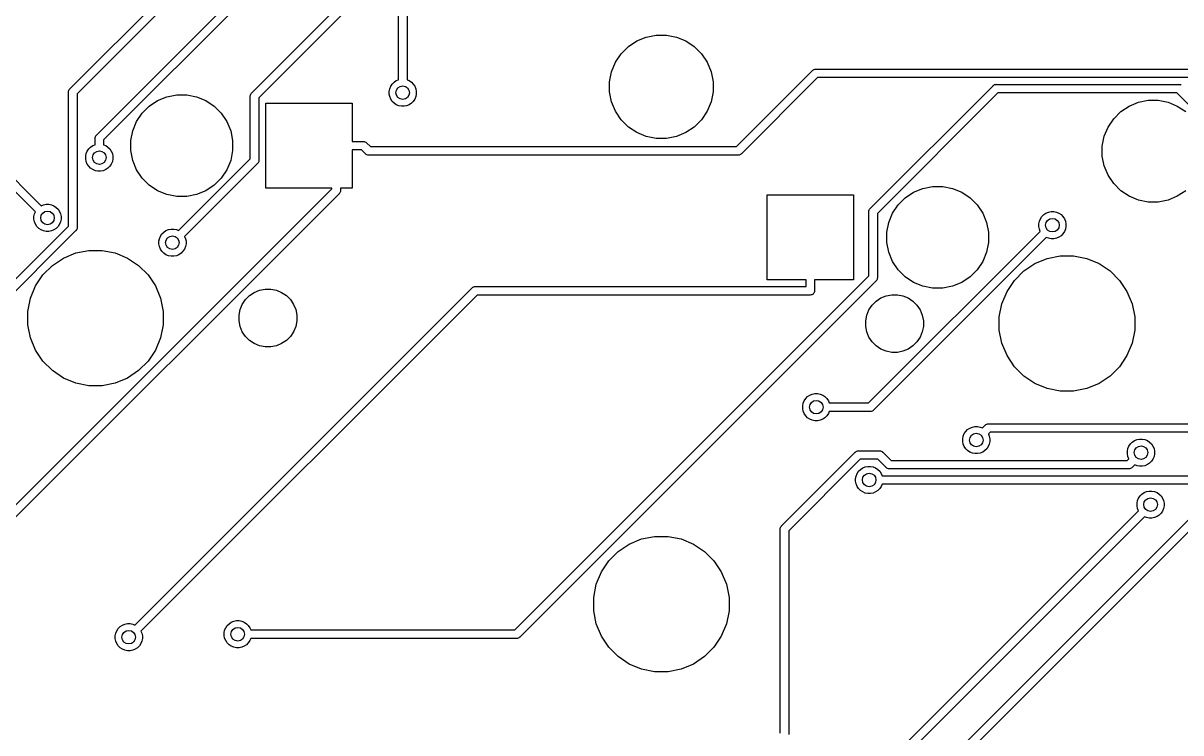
# Model space of a CAD drawing. Extents: x 1.2 to 14.9, y -4.9 to -0.3.
# Drawn here: x 10.506 to 11.849, y -1.964 to -1.141 of the extents above; entities that cross this region are included whole.
import ezdxf

# ---------------------------------------------------------------- set-up
doc = ezdxf.new("R2010")
doc.units = 0
doc.header["$MEASUREMENT"] = 0
doc.layers.add('BLACK', color=7, linetype='CONTINUOUS')

msp = doc.modelspace()

# ---------------------------------------------------------------- linework, layer by layer
at = {"layer": 'BLACK', "linetype": 'CONTINUOUS'}
for p, q in [((10.5604, -1.21736), (11.0374, -0.74032)), ((11.0457, -0.746009), (10.5686, -1.22305)), ((10.5912, -1.27093), (11.0838, -0.778262)), ((11.0895, -0.786492), (10.5994, -1.27662)), ((10.7712, -1.22196), (11.1575, -0.835648)), ((11.1632, -0.843878), (10.7794, -1.22764)), ((10.1896, -1.01531), (10.5272, -1.35295)), ((10.5203, -1.35991), (10.1839, -1.02354)), ((10.9414, -1.20679), (10.9414, -1.12547)), ((10.9513, -1.12727), (10.9513, -1.20679)), ((11.208, -1.16839), (11.2178, -1.16183)), ((11.2178, -1.16183), (11.2288, -1.15731)), ((11.2288, -1.15731), (11.2404, -1.155)), ((11.2404, -1.155), (11.2522, -1.155)), ((11.2522, -1.155), (11.2638, -1.15731)), ((11.2638, -1.15731), (11.2747, -1.16183)), ((11.2747, -1.16183), (11.2845, -1.16839)), ((11.1931, -1.18658), (11.1997, -1.17675)), ((11.1997, -1.17675), (11.208, -1.16839)), ((11.2845, -1.16839), (11.2929, -1.17675)), ((11.2929, -1.17675), (11.2994, -1.18658)), ((11.1886, -1.1975), (11.1931, -1.18658)), ((11.2994, -1.18658), (11.304, -1.1975)), ((11.4232, -1.19492), (11.4235, -1.19474)), ((11.4235, -1.19474), (11.4244, -1.19446)), ((11.4244, -1.19446), (11.4251, -1.19439)), ((11.4251, -1.19439), (11.4254, -1.19437)), ((11.4251, -1.19439), (11.4251, -1.19439)), ((11.4254, -1.19437), (11.4256, -1.19439)), ((11.4256, -1.19439), (11.9463, -1.19439)), ((10.9363, -1.20957), (10.9389, -1.20784)), ((10.9389, -1.20784), (10.9414, -1.20679)), ((10.9513, -1.20679), (10.9538, -1.20784)), ((10.9538, -1.20784), (10.9564, -1.20957)), ((11.1863, -1.20909), (11.1886, -1.1975)), ((11.304, -1.1975), (11.3063, -1.20909)), ((11.3334, -1.28437), (11.4217, -1.196)), ((11.4274, -1.20423), (11.3391, -1.2926)), ((11.4217, -1.196), (11.4219, -1.19581)), ((11.4219, -1.19581), (11.4221, -1.19566)), ((11.4221, -1.19566), (11.4226, -1.1952)), ((11.4221, -1.19566), (11.4221, -1.19566)), ((11.4226, -1.1952), (11.4232, -1.19492)), ((11.9445, -1.20423), (11.4274, -1.20423)), ((10.5588, -1.22077), (10.5589, -1.22004)), ((10.5588, -1.22101), (10.5588, -1.22077)), ((10.5588, -1.22077), (10.5588, -1.22077)), ((10.5588, -1.22125), (10.5588, -1.22101)), ((10.5588, -1.37653), (10.5588, -1.22125)), ((10.5589, -1.22004), (10.5591, -1.21912)), ((10.5591, -1.21912), (10.5596, -1.21826)), ((10.5596, -1.21826), (10.5602, -1.21751)), ((10.5602, -1.21751), (10.5604, -1.21736)), ((10.9306, -1.22025), (10.9312, -1.21721)), ((10.9306, -1.22335), (10.9306, -1.22025)), ((10.9312, -1.21721), (10.9324, -1.21434)), ((10.9324, -1.21434), (10.9341, -1.21176)), ((10.9341, -1.21176), (10.9363, -1.20957)), ((10.9564, -1.20957), (10.9586, -1.21176)), ((10.9586, -1.21176), (10.9603, -1.21434)), ((10.9603, -1.21434), (10.9615, -1.21721)), ((10.9615, -1.21721), (10.9621, -1.22025)), ((10.9621, -1.22025), (10.9621, -1.22335)), ((11.1863, -1.22091), (11.1863, -1.20909)), ((11.1886, -1.2325), (11.1863, -1.22091)), ((11.3063, -1.22091), (11.304, -1.2325)), ((11.3063, -1.20909), (11.3063, -1.22091)), ((11.4885, -1.35609), (11.6309, -1.21373)), ((11.6309, -1.21373), (11.6311, -1.21354)), ((11.6311, -1.21354), (11.6312, -1.21339)), ((11.6312, -1.21339), (11.6318, -1.21293)), ((11.6312, -1.21339), (11.6312, -1.21339)), ((11.6318, -1.21293), (11.6327, -1.21247)), ((11.6318, -1.21293), (11.6318, -1.21293)), ((11.6318, -1.21293), (11.6318, -1.21293)), ((11.6327, -1.21247), (11.6336, -1.21219)), ((11.6336, -1.21219), (11.6343, -1.21212)), ((11.6343, -1.21212), (11.6346, -1.21209)), ((11.6343, -1.21212), (11.6343, -1.21212)), ((11.6346, -1.21209), (11.6348, -1.21212)), ((11.6348, -1.21212), (11.846, -1.21212)), ((11.846, -1.21212), (11.8463, -1.21209)), ((11.8463, -1.21209), (11.8465, -1.21212)), ((11.8465, -1.21212), (11.8465, -1.21212)), ((11.8465, -1.21212), (11.8472, -1.21219)), ((11.8472, -1.21219), (11.8482, -1.21247)), ((11.8482, -1.21247), (11.849, -1.21293)), ((10.5686, -1.22305), (10.5686, -1.37833)), ((10.6524, -1.23735), (10.662, -1.23089)), ((10.662, -1.23089), (10.6728, -1.22644)), ((10.6728, -1.22644), (10.6842, -1.22417)), ((10.6842, -1.22417), (10.6958, -1.22417)), ((10.6958, -1.22417), (10.7072, -1.22644)), ((10.7072, -1.22644), (10.718, -1.23089)), ((10.718, -1.23089), (10.7276, -1.23735)), ((10.7696, -1.22561), (10.7697, -1.22464)), ((10.7696, -1.22585), (10.7696, -1.22561)), ((10.7696, -1.29844), (10.7696, -1.22585)), ((10.7697, -1.22464), (10.77, -1.22371)), ((10.77, -1.22371), (10.7704, -1.22286)), ((10.7704, -1.22286), (10.7709, -1.2223)), ((10.7709, -1.2223), (10.771, -1.22211)), ((10.7709, -1.2223), (10.7709, -1.2223)), ((10.771, -1.22211), (10.7712, -1.22196)), ((10.7794, -1.22764), (10.7794, -1.30024)), ((10.7874, -1.33244), (10.7874, -1.23401)), ((10.7874, -1.23401), (10.8878, -1.23401)), ((10.8878, -1.23401), (10.8878, -1.2783)), ((10.9312, -1.22639), (10.9306, -1.22335)), ((10.9324, -1.22926), (10.9312, -1.22639)), ((10.9341, -1.23184), (10.9324, -1.22926)), ((10.9363, -1.23403), (10.9341, -1.23184)), ((10.9389, -1.23575), (10.9363, -1.23403)), ((10.9564, -1.23403), (10.9538, -1.23575)), ((10.9586, -1.23184), (10.9564, -1.23403)), ((10.9603, -1.22926), (10.9586, -1.23184)), ((10.9615, -1.22639), (10.9603, -1.22926)), ((10.9621, -1.22335), (10.9615, -1.22639)), ((11.1931, -1.24342), (11.1886, -1.2325)), ((11.304, -1.2325), (11.2994, -1.24342)), ((11.6366, -1.22196), (11.4968, -1.36178)), ((11.8442, -1.22196), (11.6366, -1.22196)), ((11.7887, -1.23727), (11.7994, -1.23282)), ((11.7994, -1.23282), (11.8108, -1.23055)), ((11.8108, -1.23055), (11.8225, -1.23055)), ((11.8225, -1.23055), (11.8339, -1.23282)), ((11.8339, -1.23282), (11.8446, -1.23727)), ((11.8963, -1.27397), (11.8442, -1.22196)), ((10.6377, -1.25525), (10.6441, -1.24558)), ((10.6441, -1.24558), (10.6524, -1.23735)), ((10.7276, -1.23735), (10.7359, -1.24558)), ((10.7359, -1.24558), (10.7423, -1.25525)), ((10.9417, -1.23694), (10.9389, -1.23575)), ((10.9448, -1.23755), (10.9417, -1.23694)), ((10.9479, -1.23755), (10.9448, -1.23755)), ((10.9509, -1.23694), (10.9479, -1.23755)), ((10.9538, -1.23575), (10.9509, -1.23694)), ((11.1997, -1.25325), (11.1931, -1.24342)), ((11.2994, -1.24342), (11.2929, -1.25325)), ((11.7708, -1.25196), (11.779, -1.24374)), ((11.779, -1.24374), (11.7887, -1.23727)), ((11.8446, -1.23727), (11.8543, -1.24374)), ((10.6332, -1.266), (10.6377, -1.25525)), ((10.7423, -1.25525), (10.7468, -1.266)), ((11.208, -1.26161), (11.1997, -1.25325)), ((11.2178, -1.26817), (11.208, -1.26161)), ((11.2845, -1.26161), (11.2747, -1.26817)), ((11.2929, -1.25325), (11.2845, -1.26161)), ((11.7599, -1.27238), (11.7643, -1.26163)), ((11.7643, -1.26163), (11.7708, -1.25196)), ((10.5895, -1.27458), (10.5896, -1.27434)), ((10.5896, -1.27482), (10.5895, -1.27458)), ((10.5896, -1.27361), (10.5899, -1.27269)), ((10.5896, -1.27434), (10.5896, -1.27361)), ((10.5896, -1.27434), (10.5896, -1.27434)), ((10.5896, -1.28213), (10.5896, -1.27482)), ((10.5899, -1.27269), (10.5904, -1.27183)), ((10.5904, -1.27183), (10.591, -1.27108)), ((10.591, -1.27108), (10.5912, -1.27093)), ((10.6309, -1.27741), (10.6332, -1.266)), ((10.7468, -1.266), (10.7491, -1.27741)), ((11.2288, -1.27269), (11.2178, -1.26817)), ((11.2404, -1.275), (11.2288, -1.27269)), ((11.2522, -1.275), (11.2404, -1.275)), ((11.2638, -1.27269), (11.2522, -1.275)), ((11.2747, -1.26817), (11.2638, -1.27269)), ((11.7576, -1.28379), (11.7599, -1.27238)), ((10.5805, -1.28967), (10.5823, -1.2871)), ((10.5823, -1.2871), (10.5844, -1.2849)), ((10.5844, -1.2849), (10.587, -1.28318)), ((10.587, -1.28318), (10.5896, -1.28213)), ((10.5994, -1.27662), (10.5994, -1.28213)), ((10.5994, -1.28213), (10.6019, -1.28318)), ((10.6019, -1.28318), (10.6045, -1.2849)), ((10.6045, -1.2849), (10.6067, -1.2871)), ((10.6067, -1.2871), (10.6084, -1.28967)), ((10.6309, -1.28904), (10.6309, -1.27741)), ((10.7491, -1.27741), (10.7491, -1.28904)), ((10.8878, -1.2783), (10.9004, -1.2783)), ((10.8986, -1.28815), (10.8878, -1.28815)), ((10.8878, -1.28815), (10.8878, -1.33244)), ((10.9031, -1.2926), (10.8986, -1.28815)), ((10.9004, -1.2783), (10.9006, -1.27828)), ((10.9006, -1.27828), (10.9009, -1.2783)), ((10.9009, -1.2783), (10.9009, -1.2783)), ((10.9009, -1.2783), (10.9016, -1.27837)), ((10.9016, -1.27837), (10.9025, -1.27866)), ((10.9025, -1.27866), (10.9034, -1.27911)), ((10.9034, -1.27911), (10.9041, -1.27973)), ((10.9041, -1.27973), (10.9043, -1.27992)), ((10.9043, -1.27992), (10.9088, -1.28437)), ((10.9088, -1.28437), (11.3334, -1.28437)), ((11.7576, -1.29542), (11.7576, -1.28379)), ((10.5787, -1.29558), (10.5793, -1.29254)), ((10.5787, -1.29868), (10.5787, -1.29558)), ((10.5793, -1.30173), (10.5787, -1.29868)), ((10.5793, -1.29254), (10.5805, -1.28967)), ((10.5805, -1.30459), (10.5793, -1.30173)), ((10.6084, -1.28967), (10.6096, -1.29254)), ((10.6096, -1.30173), (10.6084, -1.30459)), ((10.6096, -1.29254), (10.6102, -1.29558)), ((10.6102, -1.29868), (10.6096, -1.30173)), ((10.6102, -1.29558), (10.6102, -1.29868)), ((10.6332, -1.30045), (10.6309, -1.28904)), ((10.6377, -1.3112), (10.6332, -1.30045)), ((10.6864, -1.38166), (10.7696, -1.29844)), ((10.7468, -1.30045), (10.7423, -1.3112)), ((10.7491, -1.28904), (10.7468, -1.30045)), ((10.7794, -1.30144), (10.7791, -1.30237)), ((10.7794, -1.30024), (10.7795, -1.30048)), ((10.7795, -1.30048), (10.7794, -1.30072)), ((10.7794, -1.30072), (10.7794, -1.30072)), ((10.7794, -1.30072), (10.7794, -1.30144)), ((10.9032, -1.29279), (10.9031, -1.2926)), ((10.9034, -1.29295), (10.9032, -1.29279)), ((10.904, -1.29341), (10.9034, -1.29295)), ((10.9048, -1.29386), (10.904, -1.29341)), ((10.9057, -1.29415), (10.9048, -1.29386)), ((10.9065, -1.29422), (10.9057, -1.29415)), ((10.9067, -1.29424), (10.9065, -1.29422)), ((10.9065, -1.29422), (10.9065, -1.29422)), ((10.907, -1.29422), (10.9067, -1.29424)), ((11.3352, -1.29422), (10.907, -1.29422)), ((11.3354, -1.29424), (11.3352, -1.29422)), ((11.3356, -1.29422), (11.3354, -1.29424)), ((11.3364, -1.29415), (11.3356, -1.29422)), ((11.3356, -1.29422), (11.3356, -1.29422)), ((11.3373, -1.29386), (11.3364, -1.29415)), ((11.3382, -1.29341), (11.3373, -1.29386)), ((11.3389, -1.29279), (11.3382, -1.29341)), ((11.3391, -1.2926), (11.3389, -1.29279)), ((11.7599, -1.30683), (11.7576, -1.29542)), ((10.5823, -1.30717), (10.5805, -1.30459)), ((10.5844, -1.30937), (10.5823, -1.30717)), ((10.587, -1.31109), (10.5844, -1.30937)), ((10.5899, -1.31228), (10.587, -1.31109)), ((10.5929, -1.31288), (10.5899, -1.31228)), ((10.596, -1.31288), (10.5929, -1.31288)), ((10.5991, -1.31228), (10.596, -1.31288)), ((10.6019, -1.31109), (10.5991, -1.31228)), ((10.6045, -1.30937), (10.6019, -1.31109)), ((10.6067, -1.30717), (10.6045, -1.30937)), ((10.6084, -1.30459), (10.6067, -1.30717)), ((10.6441, -1.32087), (10.6377, -1.3112)), ((10.7778, -1.30413), (10.6933, -1.38862)), ((10.7423, -1.3112), (10.7359, -1.32087)), ((10.778, -1.30397), (10.7778, -1.30413)), ((10.7782, -1.30379), (10.778, -1.30397)), ((10.7786, -1.30322), (10.7782, -1.30379)), ((10.7782, -1.30379), (10.7782, -1.30379)), ((10.7791, -1.30237), (10.7786, -1.30322)), ((10.7791, -1.30237), (10.7791, -1.30237)), ((11.7643, -1.31758), (11.7599, -1.30683)), ((10.6524, -1.3291), (10.6441, -1.32087)), ((10.662, -1.33556), (10.6524, -1.3291)), ((10.7276, -1.3291), (10.718, -1.33556)), ((10.7359, -1.32087), (10.7276, -1.3291)), ((11.7708, -1.32725), (11.7643, -1.31758)), ((11.779, -1.33548), (11.7708, -1.32725)), ((10.331, -1.86651), (10.8642, -1.33331)), ((10.8725, -1.339), (10.338, -1.87347)), ((10.6728, -1.34001), (10.662, -1.33556)), ((10.6842, -1.34228), (10.6728, -1.34001)), ((10.6958, -1.34228), (10.6842, -1.34228)), ((10.7072, -1.34001), (10.6958, -1.34228)), ((10.718, -1.33556), (10.7072, -1.34001)), ((10.8642, -1.33244), (10.7874, -1.33244)), ((10.8642, -1.33331), (10.8642, -1.33244)), ((10.8726, -1.33885), (10.8725, -1.339)), ((10.8728, -1.33866), (10.8726, -1.33885)), ((10.8733, -1.3381), (10.8728, -1.33866)), ((10.8728, -1.33866), (10.8728, -1.33866)), ((10.8734, -1.33787), (10.8733, -1.3381)), ((10.8737, -1.33724), (10.8734, -1.33787)), ((10.874, -1.33632), (10.8737, -1.33724)), ((10.8741, -1.33559), (10.874, -1.33632)), ((10.8878, -1.33244), (10.8741, -1.33244)), ((10.8741, -1.33244), (10.8741, -1.33511)), ((10.8741, -1.33511), (10.8741, -1.33535)), ((10.8741, -1.33535), (10.8741, -1.33559)), ((10.8741, -1.33559), (10.8741, -1.33559)), ((11.3688, -1.43882), (11.3688, -1.34039)), ((11.3688, -1.34039), (11.4692, -1.34039)), ((11.4692, -1.34039), (11.4692, -1.43882)), ((11.529, -1.34374), (11.5387, -1.33727)), ((11.5387, -1.33727), (11.5494, -1.33282)), ((11.5494, -1.33282), (11.5608, -1.33055)), ((11.5608, -1.33055), (11.5725, -1.33055)), ((11.5725, -1.33055), (11.5839, -1.33282)), ((11.5839, -1.33282), (11.5946, -1.33727)), ((11.5946, -1.33727), (11.6043, -1.34374)), ((11.7887, -1.34194), (11.779, -1.33548)), ((11.7994, -1.34639), (11.7887, -1.34194)), ((11.8446, -1.34194), (11.8339, -1.34639)), ((11.8543, -1.33548), (11.8446, -1.34194)), ((10.5272, -1.35295), (10.5298, -1.3519)), ((10.5298, -1.3519), (10.5328, -1.35129)), ((10.5328, -1.35129), (10.5359, -1.35129)), ((10.5359, -1.35129), (10.5389, -1.3519)), ((10.5389, -1.3519), (10.5418, -1.35308)), ((10.5418, -1.35308), (10.5444, -1.35481)), ((10.5444, -1.35481), (10.5466, -1.357)), ((11.5143, -1.36163), (11.5208, -1.35196)), ((11.5208, -1.35196), (11.529, -1.34374)), ((11.6043, -1.34374), (11.6125, -1.35196)), ((11.6125, -1.35196), (11.619, -1.36163)), ((11.8108, -1.34866), (11.7994, -1.34639)), ((11.8225, -1.34866), (11.8108, -1.34866)), ((11.8339, -1.34639), (11.8225, -1.34866)), ((10.5186, -1.36549), (10.5192, -1.36245)), ((10.5186, -1.36859), (10.5186, -1.36549)), ((10.5192, -1.37163), (10.5186, -1.36859)), ((10.5192, -1.36245), (10.5203, -1.35991)), ((10.5466, -1.357), (10.5483, -1.35958)), ((10.5483, -1.35958), (10.5495, -1.36245)), ((10.5495, -1.36245), (10.5501, -1.36549)), ((10.5501, -1.36859), (10.5495, -1.37163)), ((10.5501, -1.36549), (10.5501, -1.36859)), ((11.0169, -2.55794), (12.2176, -1.35726)), ((12.2233, -1.36549), (11.0239, -2.5649)), ((11.4869, -1.3595), (11.487, -1.35878)), ((11.4869, -1.35974), (11.4869, -1.3595)), ((11.4869, -1.3595), (11.4869, -1.3595)), ((11.4869, -1.35998), (11.4869, -1.35974)), ((11.4869, -1.43443), (11.4869, -1.35998)), ((11.487, -1.35878), (11.4873, -1.35785)), ((11.4873, -1.35785), (11.4877, -1.35699)), ((11.4877, -1.35699), (11.4884, -1.35624)), ((11.4884, -1.35624), (11.4885, -1.35609)), ((11.4968, -1.36178), (11.4968, -1.43623)), ((11.5099, -1.37238), (11.5143, -1.36163)), ((11.619, -1.36163), (11.6234, -1.37238)), ((11.6846, -1.37094), (11.6858, -1.36807)), ((11.6858, -1.36807), (11.6876, -1.36549)), ((11.6876, -1.36549), (11.6897, -1.3633)), ((11.6897, -1.3633), (11.6923, -1.36158)), ((11.6923, -1.36158), (11.6952, -1.36039)), ((11.6952, -1.36039), (11.6982, -1.35978)), ((11.6982, -1.35978), (11.7013, -1.35978)), ((11.7013, -1.35978), (11.7044, -1.36039)), ((11.7044, -1.36039), (11.7072, -1.36158)), ((11.7072, -1.36158), (11.7098, -1.3633)), ((11.7098, -1.3633), (11.712, -1.36549)), ((11.712, -1.36549), (11.7137, -1.36807)), ((11.7137, -1.36807), (11.7149, -1.37094)), ((10.3182, -1.61711), (10.5588, -1.37653)), ((10.567, -1.38222), (10.3264, -1.6228)), ((10.5204, -1.3745), (10.5192, -1.37163)), ((10.5221, -1.37708), (10.5204, -1.3745)), ((10.5243, -1.37927), (10.5221, -1.37708)), ((10.5269, -1.381), (10.5243, -1.37927)), ((10.5298, -1.38218), (10.5269, -1.381)), ((10.5328, -1.38279), (10.5298, -1.38218)), ((10.5359, -1.38279), (10.5328, -1.38279)), ((10.5389, -1.38218), (10.5359, -1.38279)), ((10.5418, -1.381), (10.5389, -1.38218)), ((10.5444, -1.37927), (10.5418, -1.381)), ((10.5466, -1.37708), (10.5444, -1.37927)), ((10.5483, -1.3745), (10.5466, -1.37708)), ((10.5495, -1.37163), (10.5483, -1.3745)), ((10.5672, -1.38206), (10.567, -1.38222)), ((10.5675, -1.38174), (10.5672, -1.38206)), ((10.5678, -1.38131), (10.5675, -1.38174)), ((10.5683, -1.38046), (10.5678, -1.38131)), ((10.5684, -1.38019), (10.5683, -1.38046)), ((10.5686, -1.37953), (10.5684, -1.38019)), ((10.5686, -1.37833), (10.5687, -1.37857)), ((10.5687, -1.37857), (10.5686, -1.37881)), ((10.5686, -1.37881), (10.5686, -1.37881)), ((10.5686, -1.37881), (10.5686, -1.37953)), ((10.6692, -1.38352), (10.6718, -1.3818)), ((10.6718, -1.3818), (10.6746, -1.38061)), ((10.6746, -1.38061), (10.6777, -1.38001)), ((10.6777, -1.38001), (10.6808, -1.38001)), ((10.6808, -1.38001), (10.6838, -1.38061)), ((10.6838, -1.38061), (10.6864, -1.38166)), ((11.4866, -1.58172), (11.6857, -1.38266)), ((11.5076, -1.38379), (11.5099, -1.37238)), ((11.6234, -1.37238), (11.6257, -1.38379)), ((11.684, -1.37398), (11.6846, -1.37094)), ((11.684, -1.37708), (11.684, -1.37398)), ((11.6846, -1.38013), (11.684, -1.37708)), ((11.6857, -1.38266), (11.6846, -1.38013)), ((11.7149, -1.38013), (11.7137, -1.38299)), ((11.7149, -1.37094), (11.7155, -1.37398)), ((11.7155, -1.37708), (11.7149, -1.38013)), ((11.7155, -1.37398), (11.7155, -1.37708)), ((10.6635, -1.3942), (10.6641, -1.39116)), ((10.6635, -1.39731), (10.6635, -1.3942)), ((10.6641, -1.39116), (10.6653, -1.3883)), ((10.6653, -1.3883), (10.667, -1.38572)), ((10.667, -1.38572), (10.6692, -1.38352)), ((10.6933, -1.38862), (10.6944, -1.39116)), ((10.6944, -1.39116), (10.695, -1.3942)), ((10.695, -1.3942), (10.695, -1.39731)), ((11.6927, -1.38962), (11.4923, -1.58995)), ((11.5076, -1.39542), (11.5076, -1.38379)), ((11.5099, -1.40683), (11.5076, -1.39542)), ((11.6257, -1.39542), (11.6234, -1.40683)), ((11.6257, -1.38379), (11.6257, -1.39542)), ((11.6952, -1.39067), (11.6927, -1.38962)), ((11.6982, -1.39128), (11.6952, -1.39067)), ((11.7013, -1.39128), (11.6982, -1.39128)), ((11.7044, -1.39067), (11.7013, -1.39128)), ((11.7072, -1.38949), (11.7044, -1.39067)), ((11.7098, -1.38776), (11.7072, -1.38949)), ((11.712, -1.38557), (11.7098, -1.38776)), ((11.7137, -1.38299), (11.712, -1.38557)), ((10.5528, -1.41366), (10.5671, -1.40774)), ((10.5671, -1.40774), (10.5823, -1.40472)), ((10.5823, -1.40472), (10.5977, -1.40472)), ((10.5977, -1.40472), (10.6129, -1.40774)), ((10.6129, -1.40774), (10.6272, -1.41366)), ((10.6641, -1.40035), (10.6635, -1.39731)), ((10.6653, -1.40322), (10.6641, -1.40035)), ((10.667, -1.40579), (10.6653, -1.40322)), ((10.6692, -1.40799), (10.667, -1.40579)), ((10.6718, -1.40971), (10.6692, -1.40799)), ((10.6893, -1.40799), (10.6867, -1.40971)), ((10.6915, -1.40579), (10.6893, -1.40799)), ((10.6932, -1.40322), (10.6915, -1.40579)), ((10.6944, -1.40035), (10.6932, -1.40322)), ((10.695, -1.39731), (10.6944, -1.40035)), ((11.5143, -1.41758), (11.5099, -1.40683)), ((11.6234, -1.40683), (11.619, -1.41758)), ((10.529, -1.43318), (10.54, -1.42225)), ((10.54, -1.42225), (10.5528, -1.41366)), ((10.6272, -1.41366), (10.64, -1.42225)), ((10.64, -1.42225), (10.651, -1.43318)), ((10.6746, -1.4109), (10.6718, -1.40971)), ((10.6777, -1.4115), (10.6746, -1.4109)), ((10.6808, -1.4115), (10.6777, -1.4115)), ((10.6838, -1.4109), (10.6808, -1.4115)), ((10.6867, -1.40971), (10.6838, -1.4109)), ((11.5208, -1.42725), (11.5143, -1.41758)), ((11.619, -1.41758), (11.6125, -1.42725)), ((11.6666, -1.42863), (11.6795, -1.42004)), ((11.6795, -1.42004), (11.6938, -1.41412)), ((11.6938, -1.41412), (11.7089, -1.41111)), ((11.7089, -1.41111), (11.7244, -1.41111)), ((11.7244, -1.41111), (11.7396, -1.41412)), ((11.7396, -1.41412), (11.7538, -1.42004)), ((11.7538, -1.42004), (11.7667, -1.42863)), ((10.5204, -1.44604), (10.529, -1.43318)), ((10.651, -1.43318), (10.6596, -1.44604)), ((11.0763, -1.84508), (11.4869, -1.43443)), ((11.4968, -1.43623), (11.4968, -1.43647)), ((11.4968, -1.43647), (11.4968, -1.43671)), ((11.529, -1.43548), (11.5208, -1.42725)), ((11.5387, -1.44194), (11.529, -1.43548)), ((11.6043, -1.43548), (11.5946, -1.44194)), ((11.6125, -1.42725), (11.6043, -1.43548)), ((11.6557, -1.43957), (11.6666, -1.42863)), ((11.7667, -1.42863), (11.7776, -1.43957)), ((10.5145, -1.46033), (10.5204, -1.44604)), ((10.6358, -1.83937), (11.0268, -1.44832)), ((10.6596, -1.44604), (10.6655, -1.46033)), ((10.7802, -1.45101), (10.7867, -1.44972)), ((10.7867, -1.44972), (10.7933, -1.44972)), ((10.7933, -1.44972), (10.7998, -1.45101)), ((11.0268, -1.44832), (11.027, -1.44813)), ((11.027, -1.44813), (11.0272, -1.44798)), ((11.0272, -1.44798), (11.0277, -1.44751)), ((11.0272, -1.44798), (11.0272, -1.44798)), ((11.0277, -1.44751), (11.0279, -1.44743)), ((11.0279, -1.44743), (11.0286, -1.44706)), ((11.0286, -1.44706), (11.0295, -1.44678)), ((11.0295, -1.44678), (11.0302, -1.4467)), ((11.0302, -1.4467), (11.0305, -1.44668)), ((11.0302, -1.4467), (11.0302, -1.4467)), ((11.0305, -1.44668), (11.0307, -1.4467)), ((11.0307, -1.4467), (11.4141, -1.4467)), ((11.4952, -1.44012), (11.082, -1.85331)), ((11.4141, -1.43882), (11.3688, -1.43882)), ((11.4141, -1.4467), (11.4141, -1.43882)), ((11.4692, -1.43882), (11.4239, -1.43882)), ((11.4239, -1.43882), (11.4239, -1.45138)), ((11.4953, -1.43997), (11.4952, -1.44012)), ((11.4957, -1.43955), (11.4953, -1.43997)), ((11.496, -1.43922), (11.4957, -1.43955)), ((11.4964, -1.43836), (11.496, -1.43922)), ((11.4966, -1.43787), (11.4964, -1.43836)), ((11.4967, -1.43743), (11.4966, -1.43787)), ((11.4968, -1.43671), (11.4967, -1.43743)), ((11.4968, -1.43671), (11.4968, -1.43671)), ((11.5494, -1.44639), (11.5387, -1.44194)), ((11.5608, -1.44866), (11.5494, -1.44639)), ((11.5725, -1.44866), (11.5608, -1.44866)), ((11.5839, -1.44639), (11.5725, -1.44866)), ((11.5946, -1.44194), (11.5839, -1.44639)), ((11.6471, -1.45242), (11.6557, -1.43957)), ((11.7776, -1.43957), (11.7862, -1.45242)), ((10.5115, -1.47549), (10.5145, -1.46033)), ((11.0325, -1.45655), (10.6427, -1.84633)), ((10.6655, -1.46033), (10.6685, -1.47549)), ((10.7603, -1.46736), (10.764, -1.46187)), ((10.764, -1.46187), (10.7686, -1.4572)), ((10.7686, -1.4572), (10.7741, -1.45354)), ((10.7741, -1.45354), (10.7802, -1.45101)), ((10.7998, -1.45101), (10.8059, -1.45354)), ((10.8059, -1.45354), (10.8114, -1.4572)), ((10.8114, -1.4572), (10.816, -1.46187)), ((10.816, -1.46187), (10.8197, -1.46736)), ((11.4188, -1.45655), (11.0325, -1.45655)), ((11.419, -1.45657), (11.4188, -1.45655)), ((11.42, -1.45648), (11.419, -1.45657)), ((11.4209, -1.45619), (11.42, -1.45648)), ((11.4218, -1.45574), (11.4209, -1.45619)), ((11.4225, -1.45512), (11.4218, -1.45574)), ((11.4231, -1.45437), (11.4225, -1.45512)), ((11.4236, -1.45352), (11.4231, -1.45437)), ((11.4239, -1.45259), (11.4236, -1.45352)), ((11.4239, -1.45138), (11.424, -1.45163)), ((11.424, -1.45163), (11.4239, -1.45187)), ((11.4239, -1.45187), (11.4239, -1.45259)), ((11.4953, -1.46359), (11.5008, -1.45992)), ((11.5008, -1.45992), (11.5069, -1.45739)), ((11.5069, -1.45739), (11.5134, -1.45611)), ((11.5134, -1.45611), (11.52, -1.45611)), ((11.52, -1.45611), (11.5264, -1.45739)), ((11.5264, -1.45739), (11.5325, -1.45992)), ((11.5325, -1.45992), (11.538, -1.46359)), ((11.6412, -1.46671), (11.6471, -1.45242)), ((11.7862, -1.45242), (11.7921, -1.46671)), ((10.5115, -1.49096), (10.5115, -1.47549)), ((10.6685, -1.47549), (10.6685, -1.49096)), ((10.7565, -1.47992), (10.7578, -1.47345)), ((10.7578, -1.47345), (10.7603, -1.46736)), ((10.8197, -1.46736), (10.8222, -1.47345)), ((10.8222, -1.47345), (10.8235, -1.47992)), ((11.4844, -1.47983), (11.487, -1.47374)), ((11.487, -1.47374), (11.4906, -1.46825)), ((11.4906, -1.46825), (11.4953, -1.46359)), ((11.538, -1.46359), (11.5427, -1.46825)), ((11.5427, -1.46825), (11.5463, -1.47374)), ((11.5463, -1.47374), (11.5489, -1.47983)), ((11.6382, -1.48187), (11.6412, -1.46671)), ((11.7921, -1.46671), (11.7952, -1.48187)), ((10.7565, -1.48652), (10.7565, -1.47992)), ((10.7578, -1.493), (10.7565, -1.48652)), ((10.8235, -1.48652), (10.8222, -1.493)), ((10.8235, -1.47992), (10.8235, -1.48652)), ((11.4832, -1.48631), (11.4844, -1.47983)), ((11.4832, -1.49291), (11.4832, -1.48631)), ((11.5489, -1.47983), (11.5502, -1.48631)), ((11.5502, -1.48631), (11.5502, -1.49291)), ((11.6382, -1.49734), (11.6382, -1.48187)), ((11.7952, -1.48187), (11.7952, -1.49734)), ((10.5145, -1.50612), (10.5115, -1.49096)), ((10.6685, -1.49096), (10.6655, -1.50612)), ((10.7603, -1.49909), (10.7578, -1.493)), ((10.764, -1.50458), (10.7603, -1.49909)), ((10.8197, -1.49909), (10.816, -1.50458)), ((10.8222, -1.493), (10.8197, -1.49909)), ((11.4844, -1.49938), (11.4832, -1.49291)), ((11.487, -1.50547), (11.4844, -1.49938)), ((11.5489, -1.49938), (11.5463, -1.50547)), ((11.5502, -1.49291), (11.5489, -1.49938)), ((11.6412, -1.5125), (11.6382, -1.49734)), ((11.7952, -1.49734), (11.7921, -1.5125)), ((10.5204, -1.52041), (10.5145, -1.50612)), ((10.6655, -1.50612), (10.6596, -1.52041)), ((10.7686, -1.50925), (10.764, -1.50458)), ((10.7741, -1.51291), (10.7686, -1.50925)), ((10.7802, -1.51544), (10.7741, -1.51291)), ((10.7867, -1.51672), (10.7802, -1.51544)), ((10.7933, -1.51672), (10.7867, -1.51672)), ((10.7998, -1.51544), (10.7933, -1.51672)), ((10.8059, -1.51291), (10.7998, -1.51544)), ((10.8114, -1.50925), (10.8059, -1.51291)), ((10.816, -1.50458), (10.8114, -1.50925)), ((11.4906, -1.51096), (11.487, -1.50547)), ((11.4953, -1.51563), (11.4906, -1.51096)), ((11.5008, -1.51929), (11.4953, -1.51563)), ((11.538, -1.51563), (11.5325, -1.51929)), ((11.5427, -1.51096), (11.538, -1.51563)), ((11.5463, -1.50547), (11.5427, -1.51096)), ((11.6471, -1.52679), (11.6412, -1.5125)), ((11.7921, -1.5125), (11.7862, -1.52679)), ((10.529, -1.53327), (10.5204, -1.52041)), ((10.6596, -1.52041), (10.651, -1.53327)), ((11.5069, -1.52182), (11.5008, -1.51929)), ((11.5134, -1.52311), (11.5069, -1.52182)), ((11.52, -1.52311), (11.5134, -1.52311)), ((11.5264, -1.52182), (11.52, -1.52311)), ((11.5325, -1.51929), (11.5264, -1.52182)), ((11.6557, -1.53965), (11.6471, -1.52679)), ((11.7862, -1.52679), (11.7776, -1.53965)), ((10.54, -1.5442), (10.529, -1.53327)), ((10.651, -1.53327), (10.64, -1.5442)), ((11.6666, -1.55058), (11.6557, -1.53965)), ((11.7776, -1.53965), (11.7667, -1.55058)), ((10.5528, -1.55279), (10.54, -1.5442)), ((10.5671, -1.55871), (10.5528, -1.55279)), ((10.6272, -1.55279), (10.6129, -1.55871)), ((10.64, -1.5442), (10.6272, -1.55279)), ((11.6795, -1.55917), (11.6666, -1.55058)), ((11.7667, -1.55058), (11.7538, -1.55917)), ((10.5823, -1.56172), (10.5671, -1.55871)), ((10.5977, -1.56172), (10.5823, -1.56172)), ((10.6129, -1.55871), (10.5977, -1.56172)), ((11.6938, -1.56509), (11.6795, -1.55917)), ((11.7089, -1.56811), (11.6938, -1.56509)), ((11.7244, -1.56811), (11.7089, -1.56811)), ((11.7396, -1.56509), (11.7244, -1.56811)), ((11.7538, -1.55917), (11.7396, -1.56509)), ((11.4102, -1.58509), (11.4108, -1.58205)), ((11.4108, -1.58205), (11.412, -1.57919)), ((11.412, -1.57919), (11.4137, -1.57661)), ((11.4137, -1.57661), (11.4159, -1.57441)), ((11.4159, -1.57441), (11.4184, -1.57269)), ((11.4184, -1.57269), (11.4213, -1.5715)), ((11.4213, -1.5715), (11.4244, -1.5709)), ((11.4244, -1.5709), (11.4275, -1.5709)), ((11.4275, -1.5709), (11.4305, -1.5715)), ((11.4305, -1.5715), (11.4334, -1.57269)), ((11.4334, -1.57269), (11.4359, -1.57441)), ((11.4359, -1.57441), (11.4381, -1.57661)), ((11.4381, -1.57661), (11.4399, -1.57919)), ((11.4399, -1.57919), (11.4409, -1.58172)), ((11.4409, -1.58172), (11.4866, -1.58172)), ((11.4102, -1.5882), (11.4102, -1.58509)), ((11.4108, -1.59124), (11.4102, -1.5882)), ((11.412, -1.59411), (11.4108, -1.59124)), ((11.4137, -1.59668), (11.412, -1.59411)), ((11.4159, -1.59888), (11.4137, -1.59668)), ((11.4381, -1.59668), (11.4359, -1.59888)), ((11.4399, -1.59411), (11.4381, -1.59668)), ((11.4409, -1.59157), (11.4399, -1.59411)), ((11.4884, -1.59157), (11.4409, -1.59157)), ((11.4887, -1.59159), (11.4884, -1.59157)), ((11.4889, -1.59157), (11.4887, -1.59159)), ((11.4896, -1.5915), (11.4889, -1.59157)), ((11.4889, -1.59157), (11.4889, -1.59157)), ((11.4906, -1.59121), (11.4896, -1.5915)), ((11.4914, -1.59076), (11.4906, -1.59121)), ((11.4922, -1.59014), (11.4914, -1.59076)), ((11.4923, -1.58995), (11.4922, -1.59014)), ((11.4184, -1.6006), (11.4159, -1.59888)), ((11.4213, -1.60179), (11.4184, -1.6006)), ((11.4244, -1.60239), (11.4213, -1.60179)), ((11.4275, -1.60239), (11.4244, -1.60239)), ((11.4305, -1.60179), (11.4275, -1.60239)), ((11.4334, -1.6006), (11.4305, -1.60179)), ((11.4359, -1.59888), (11.4334, -1.6006)), ((11.6014, -1.61254), (11.604, -1.61082)), ((11.604, -1.61082), (11.6069, -1.60963)), ((11.6069, -1.60963), (11.6099, -1.60902)), ((11.6099, -1.60902), (11.613, -1.60902)), ((11.613, -1.60902), (11.6161, -1.60963)), ((11.6161, -1.60963), (11.6186, -1.61068)), ((11.6186, -1.61068), (11.6218, -1.60748)), ((11.6218, -1.60748), (11.622, -1.60729)), ((11.622, -1.60729), (11.6221, -1.60714)), ((11.6221, -1.60714), (11.6227, -1.60668)), ((11.6227, -1.60668), (11.6236, -1.60622)), ((11.6236, -1.60622), (11.6245, -1.60594)), ((11.6245, -1.60594), (11.6252, -1.60587)), ((11.6252, -1.60587), (11.6254, -1.60584)), ((11.6252, -1.60587), (11.6252, -1.60587)), ((11.6254, -1.60584), (11.6257, -1.60587)), ((11.6257, -1.60587), (11.8943, -1.60587)), ((11.5957, -1.62322), (11.5963, -1.62018)), ((11.5957, -1.62632), (11.5957, -1.62322)), ((11.5963, -1.62018), (11.5975, -1.61731)), ((11.5975, -1.61731), (11.5992, -1.61473)), ((11.5992, -1.61473), (11.6014, -1.61254)), ((11.6275, -1.61571), (11.6256, -1.61764)), ((11.6256, -1.61764), (11.6266, -1.62018)), ((11.6266, -1.62018), (11.6272, -1.62322)), ((11.6272, -1.62322), (11.6272, -1.62632)), ((11.8961, -1.61571), (11.6275, -1.61571)), ((11.795, -1.62539), (11.7979, -1.6242)), ((11.7979, -1.6242), (11.8009, -1.62359)), ((11.8009, -1.62359), (11.804, -1.62359)), ((11.804, -1.62359), (11.807, -1.6242)), ((11.807, -1.6242), (11.8099, -1.62539)), ((11.4721, -1.63802), (11.473, -1.63757)), ((11.473, -1.63757), (11.4731, -1.63753)), ((11.4731, -1.63753), (11.4739, -1.63728)), ((11.4739, -1.63728), (11.4746, -1.63721)), ((11.4746, -1.63721), (11.4749, -1.63719)), ((11.4746, -1.63721), (11.4746, -1.63721)), ((11.4749, -1.63719), (11.4751, -1.63721)), ((11.4751, -1.63721), (11.4992, -1.63721)), ((11.4992, -1.63721), (11.4994, -1.63719)), ((11.4994, -1.63719), (11.4997, -1.63721)), ((11.4997, -1.63721), (11.4997, -1.63721)), ((11.4997, -1.63721), (11.5004, -1.63728)), ((11.5004, -1.63728), (11.5013, -1.63757)), ((11.5013, -1.63757), (11.5022, -1.63802)), ((11.5963, -1.62937), (11.5957, -1.62632)), ((11.5975, -1.63223), (11.5963, -1.62937)), ((11.5992, -1.63481), (11.5975, -1.63223)), ((11.6014, -1.637), (11.5992, -1.63481)), ((11.604, -1.63873), (11.6014, -1.637)), ((11.6215, -1.637), (11.6189, -1.63873)), ((11.6237, -1.63481), (11.6215, -1.637)), ((11.6254, -1.63223), (11.6237, -1.63481)), ((11.6266, -1.62937), (11.6254, -1.63223)), ((11.6272, -1.62632), (11.6266, -1.62937)), ((11.7867, -1.63779), (11.7873, -1.63475)), ((11.7867, -1.64089), (11.7867, -1.63779)), ((11.7873, -1.63475), (11.7885, -1.63188)), ((11.7885, -1.63188), (11.7902, -1.6293)), ((11.7902, -1.6293), (11.7924, -1.62711)), ((11.7924, -1.62711), (11.795, -1.62539)), ((11.8099, -1.62539), (11.8125, -1.62711)), ((11.8125, -1.62711), (11.8147, -1.6293)), ((11.8147, -1.6293), (11.8164, -1.63188)), ((11.8164, -1.63188), (11.8176, -1.63475)), ((11.8176, -1.63475), (11.8182, -1.63779)), ((11.8182, -1.63779), (11.8182, -1.64089)), ((11.3857, -1.72438), (11.4712, -1.63882)), ((11.4769, -1.64706), (11.3939, -1.73007)), ((11.4712, -1.63882), (11.4714, -1.63864)), ((11.4714, -1.63864), (11.4716, -1.63848)), ((11.4716, -1.63848), (11.4721, -1.63802)), ((11.4716, -1.63848), (11.4716, -1.63848)), ((11.4974, -1.64706), (11.4769, -1.64706)), ((11.507, -1.65664), (11.4974, -1.64706)), ((11.5022, -1.63802), (11.5029, -1.63864)), ((11.5029, -1.63864), (11.5031, -1.63882)), ((11.5031, -1.63882), (11.5127, -1.64841)), ((11.5127, -1.64841), (11.7864, -1.64841)), ((11.6069, -1.63991), (11.604, -1.63873)), ((11.6099, -1.64052), (11.6069, -1.63991)), ((11.613, -1.64052), (11.6099, -1.64052)), ((11.6161, -1.63991), (11.613, -1.64052)), ((11.6189, -1.63873), (11.6161, -1.63991)), ((11.7864, -1.64841), (11.7884, -1.64647)), ((11.7873, -1.64394), (11.7867, -1.64089)), ((11.7884, -1.64647), (11.7873, -1.64394)), ((11.8147, -1.64938), (11.8125, -1.65157)), ((11.8164, -1.6468), (11.8147, -1.64938)), ((11.8176, -1.64394), (11.8164, -1.6468)), ((11.8182, -1.64089), (11.8176, -1.64394)), ((11.4721, -1.66647), (11.4733, -1.6636)), ((11.4733, -1.6636), (11.475, -1.66102)), ((11.475, -1.66102), (11.4772, -1.65883)), ((11.4772, -1.65883), (11.4798, -1.65711)), ((11.4798, -1.65711), (11.4827, -1.65592)), ((11.4827, -1.65592), (11.4857, -1.65531)), ((11.4857, -1.65531), (11.4888, -1.65531)), ((11.4888, -1.65531), (11.4919, -1.65592)), ((11.4919, -1.65592), (11.4947, -1.65711)), ((11.4947, -1.65711), (11.4973, -1.65883)), ((11.4973, -1.65883), (11.4995, -1.66102)), ((11.4995, -1.66102), (11.5012, -1.6636)), ((11.5012, -1.6636), (11.5023, -1.66614)), ((11.5071, -1.65683), (11.507, -1.65664)), ((11.5073, -1.65698), (11.5071, -1.65683)), ((11.5077, -1.65727), (11.5073, -1.65698)), ((11.5073, -1.65698), (11.5073, -1.65698)), ((11.5079, -1.65744), (11.5077, -1.65727)), ((11.5087, -1.6579), (11.5079, -1.65744)), ((11.5097, -1.65818), (11.5087, -1.6579)), ((11.5104, -1.65825), (11.5097, -1.65818)), ((11.5106, -1.65828), (11.5104, -1.65825)), ((11.5104, -1.65825), (11.5104, -1.65825)), ((11.5109, -1.65825), (11.5106, -1.65828)), ((11.7882, -1.65825), (11.5109, -1.65825)), ((11.7885, -1.65828), (11.7882, -1.65825)), ((11.7887, -1.65825), (11.7885, -1.65828)), ((11.7894, -1.65818), (11.7887, -1.65825)), ((11.7887, -1.65825), (11.7887, -1.65825)), ((11.7904, -1.6579), (11.7894, -1.65818)), ((11.7912, -1.65744), (11.7904, -1.6579)), ((11.792, -1.65683), (11.7912, -1.65744)), ((11.7921, -1.65664), (11.792, -1.65683)), ((11.7953, -1.65343), (11.7921, -1.65664)), ((11.7979, -1.65449), (11.7953, -1.65343)), ((11.8009, -1.65509), (11.7979, -1.65449)), ((11.804, -1.65509), (11.8009, -1.65509)), ((11.807, -1.65449), (11.804, -1.65509)), ((11.8099, -1.6533), (11.807, -1.65449)), ((11.8125, -1.65157), (11.8099, -1.6533)), ((11.4715, -1.66951), (11.4721, -1.66647)), ((11.4715, -1.67261), (11.4715, -1.66951)), ((11.4721, -1.67566), (11.4715, -1.67261)), ((11.4733, -1.67852), (11.4721, -1.67566)), ((11.5023, -1.67598), (11.5012, -1.67852)), ((11.5023, -1.66614), (11.8613, -1.66614)), ((11.8631, -1.67598), (11.5023, -1.67598)), ((11.475, -1.6811), (11.4733, -1.67852)), ((11.4772, -1.6833), (11.475, -1.6811)), ((11.4798, -1.68502), (11.4772, -1.6833)), ((11.4827, -1.68621), (11.4798, -1.68502)), ((11.4857, -1.68681), (11.4827, -1.68621)), ((11.4888, -1.68681), (11.4857, -1.68681)), ((11.4919, -1.68621), (11.4888, -1.68681)), ((11.4947, -1.68502), (11.4919, -1.68621)), ((11.4973, -1.6833), (11.4947, -1.68502)), ((11.4995, -1.6811), (11.4973, -1.6833)), ((11.5012, -1.67852), (11.4995, -1.6811)), ((11.7996, -1.69219), (11.8014, -1.68961)), ((11.8014, -1.68961), (11.8036, -1.68741)), ((11.8036, -1.68741), (11.8061, -1.68569)), ((11.8061, -1.68569), (11.809, -1.6845)), ((11.809, -1.6845), (11.812, -1.6839)), ((11.812, -1.6839), (11.8151, -1.6839)), ((11.8151, -1.6839), (11.8182, -1.6845)), ((11.8182, -1.6845), (11.8211, -1.68569)), ((11.8211, -1.68569), (11.8236, -1.68741)), ((11.8236, -1.68741), (11.8258, -1.68961)), ((11.8258, -1.68961), (11.8276, -1.69219)), ((11.7979, -1.69809), (11.7985, -1.69505)), ((11.7979, -1.7012), (11.7979, -1.69809)), ((11.7985, -1.70424), (11.7979, -1.7012)), ((11.7985, -1.69505), (11.7996, -1.69219)), ((11.7995, -1.70678), (11.7985, -1.70424)), ((11.8276, -1.69219), (11.8287, -1.69505)), ((11.8287, -1.70424), (11.8276, -1.70711)), ((11.8287, -1.69505), (11.8293, -1.69809)), ((11.8293, -1.7012), (11.8287, -1.70424)), ((11.8293, -1.69809), (11.8293, -1.7012)), ((11.2154, -2.29093), (11.7995, -1.70678)), ((11.8065, -1.71374), (11.221, -2.29916)), ((11.809, -1.71479), (11.8065, -1.71374)), ((11.812, -1.71539), (11.809, -1.71479)), ((11.8151, -1.71539), (11.812, -1.71539)), ((11.8182, -1.71479), (11.8151, -1.71539)), ((11.8211, -1.7136), (11.8182, -1.71479)), ((11.8236, -1.71188), (11.8211, -1.7136)), ((11.8258, -1.70968), (11.8236, -1.71188)), ((11.8276, -1.70711), (11.8258, -1.70968)), ((11.384, -1.72803), (11.3841, -1.72779)), ((11.3841, -1.72827), (11.384, -1.72803)), ((11.3841, -1.72707), (11.3844, -1.72614)), ((11.3841, -1.72779), (11.3841, -1.72707)), ((11.3841, -1.72779), (11.3841, -1.72779)), ((11.3841, -1.9646), (11.3841, -1.72827)), ((11.3844, -1.72614), (11.3849, -1.72528)), ((11.3849, -1.72528), (11.3855, -1.72453)), ((11.3855, -1.72453), (11.3857, -1.72438)), ((11.3939, -1.73007), (11.3939, -1.9664)), ((11.2091, -1.74543), (11.2234, -1.73952)), ((11.2234, -1.73952), (11.2385, -1.7365)), ((11.2385, -1.7365), (11.254, -1.7365)), ((11.254, -1.7365), (11.2692, -1.73952)), ((11.2692, -1.73952), (11.2834, -1.74543)), ((11.1853, -1.76496), (11.1962, -1.75403)), ((11.1962, -1.75403), (11.2091, -1.74543)), ((11.2834, -1.74543), (11.2963, -1.75403)), ((11.2963, -1.75403), (11.3072, -1.76496)), ((11.1767, -1.77782), (11.1853, -1.76496)), ((11.3072, -1.76496), (11.3158, -1.77782)), ((11.1708, -1.7921), (11.1767, -1.77782)), ((11.3158, -1.77782), (11.3217, -1.7921)), ((11.1678, -1.80727), (11.1708, -1.7921)), ((11.3217, -1.7921), (11.3248, -1.80727)), ((11.1678, -1.82273), (11.1678, -1.80727)), ((11.3248, -1.80727), (11.3248, -1.82273)), ((11.1708, -1.8379), (11.1678, -1.82273)), ((11.3248, -1.82273), (11.3217, -1.8379)), ((10.6212, -1.83951), (10.624, -1.83832)), ((10.624, -1.83832), (10.6271, -1.83772)), ((10.6271, -1.83772), (10.6302, -1.83772)), ((10.6302, -1.83772), (10.6332, -1.83832)), ((10.6332, -1.83832), (10.6358, -1.83937)), ((10.7427, -1.83996), (10.7449, -1.83777)), ((10.7449, -1.83777), (10.7475, -1.83604)), ((10.7475, -1.83604), (10.7504, -1.83486)), ((10.7504, -1.83486), (10.7534, -1.83425)), ((10.7534, -1.83425), (10.7565, -1.83425)), ((10.7565, -1.83425), (10.7596, -1.83486)), ((10.7596, -1.83486), (10.7624, -1.83604)), ((10.7624, -1.83604), (10.765, -1.83777)), ((10.765, -1.83777), (10.7672, -1.83996)), ((11.1767, -1.85218), (11.1708, -1.8379)), ((11.3217, -1.8379), (11.3158, -1.85218)), ((10.6129, -1.85191), (10.6135, -1.84887)), ((10.6129, -1.85502), (10.6129, -1.85191)), ((10.6135, -1.84887), (10.6147, -1.84601)), ((10.6147, -1.84601), (10.6164, -1.84343)), ((10.6164, -1.84343), (10.6186, -1.84123)), ((10.6186, -1.84123), (10.6212, -1.83951)), ((10.6427, -1.84633), (10.6438, -1.84887)), ((10.6438, -1.84887), (10.6444, -1.85191)), ((10.6444, -1.85191), (10.6444, -1.85502)), ((10.7392, -1.84845), (10.7398, -1.84541)), ((10.7392, -1.85155), (10.7392, -1.84845)), ((10.7398, -1.85459), (10.7392, -1.85155)), ((10.7398, -1.84541), (10.741, -1.84254)), ((10.741, -1.84254), (10.7427, -1.83996)), ((10.7672, -1.83996), (10.7689, -1.84254)), ((10.7689, -1.84254), (10.77, -1.84508)), ((10.77, -1.84508), (11.0763, -1.84508)), ((11.1853, -1.86504), (11.1767, -1.85218)), ((11.3158, -1.85218), (11.3072, -1.86504)), ((10.6135, -1.85806), (10.6129, -1.85502)), ((10.6147, -1.86092), (10.6135, -1.85806)), ((10.6164, -1.8635), (10.6147, -1.86092)), ((10.6186, -1.8657), (10.6164, -1.8635)), ((10.6212, -1.86742), (10.6186, -1.8657)), ((10.6387, -1.8657), (10.6361, -1.86742)), ((10.6409, -1.8635), (10.6387, -1.8657)), ((10.6426, -1.86092), (10.6409, -1.8635)), ((10.6438, -1.85806), (10.6426, -1.86092)), ((10.6444, -1.85502), (10.6438, -1.85806)), ((10.741, -1.85746), (10.7398, -1.85459)), ((10.7427, -1.86004), (10.741, -1.85746)), ((10.7449, -1.86223), (10.7427, -1.86004)), ((10.7475, -1.86396), (10.7449, -1.86223)), ((10.7504, -1.86514), (10.7475, -1.86396)), ((10.7534, -1.86575), (10.7504, -1.86514)), ((10.7565, -1.86575), (10.7534, -1.86575)), ((10.7596, -1.86514), (10.7565, -1.86575)), ((10.7624, -1.86396), (10.7596, -1.86514)), ((10.765, -1.86223), (10.7624, -1.86396)), ((10.7672, -1.86004), (10.765, -1.86223)), ((10.7689, -1.85746), (10.7672, -1.86004)), ((10.77, -1.85492), (10.7689, -1.85746)), ((11.0781, -1.85492), (10.77, -1.85492)), ((11.0783, -1.85495), (11.0781, -1.85492)), ((11.0786, -1.85492), (11.0783, -1.85495)), ((11.0793, -1.85485), (11.0786, -1.85492)), ((11.0786, -1.85492), (11.0786, -1.85492)), ((11.0802, -1.85457), (11.0793, -1.85485)), ((11.0811, -1.85411), (11.0802, -1.85457)), ((11.0818, -1.8535), (11.0811, -1.85411)), ((11.082, -1.85331), (11.0818, -1.8535)), ((11.1962, -1.87597), (11.1853, -1.86504)), ((11.3072, -1.86504), (11.2963, -1.87597)), ((10.624, -1.86861), (10.6212, -1.86742)), ((10.6271, -1.86921), (10.624, -1.86861)), ((10.6302, -1.86921), (10.6271, -1.86921)), ((10.6332, -1.86861), (10.6302, -1.86921)), ((10.6361, -1.86742), (10.6332, -1.86861)), ((11.2091, -1.88457), (11.1962, -1.87597)), ((11.2963, -1.87597), (11.2834, -1.88457)), ((11.2234, -1.89048), (11.2091, -1.88457)), ((11.2385, -1.8935), (11.2234, -1.89048)), ((11.2692, -1.89048), (11.254, -1.8935)), ((11.2834, -1.88457), (11.2692, -1.89048)), ((11.254, -1.8935), (11.2385, -1.8935))]:
    msp.add_line(p, q, dxfattribs=at)
at = {"layer": 'BLACK'}
for centre in [(10.9463, -1.2218), (10.5945, -1.29713), (10.5344, -1.36704), (11.6998, -1.37553), (10.6792, -1.39576), (11.4259, -1.58665), (11.6115, -1.62477), (11.8025, -1.63934), (11.4873, -1.67106), (11.8136, -1.69965), (10.6286, -1.85346), (10.755, -1.85)]:
    msp.add_circle(centre, 0.007874, dxfattribs=at)

doc.saveas('drawing.dxf')
